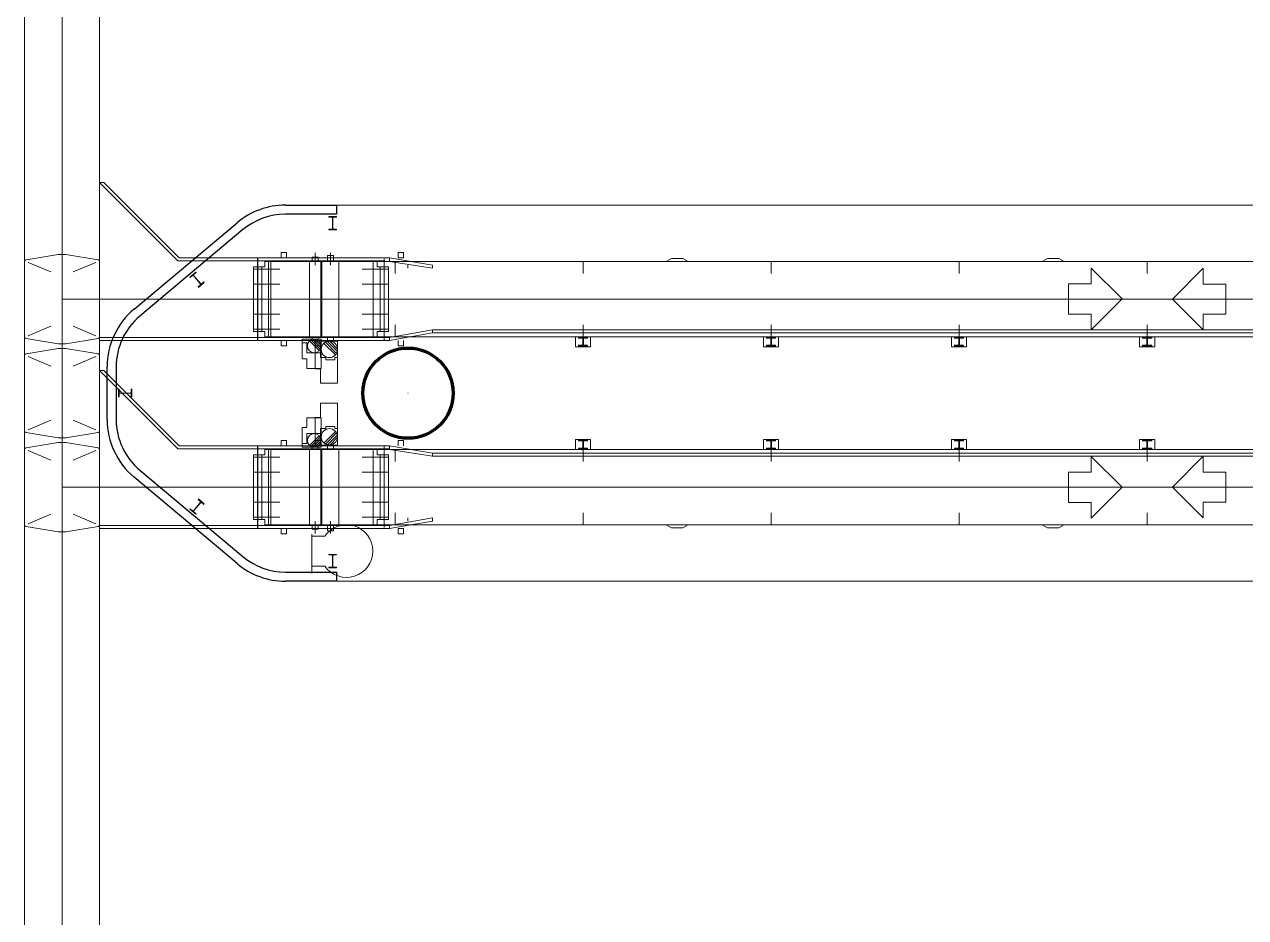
# Model space of a CAD drawing. Header units: metres. Extents: x 1807 to 3745, y 842 to 1968.
# Drawn here: x 3444.9 to 3461.14, y 1505.03 to 1516.9 of the extents above; entities that cross this region are included whole.
import ezdxf

# ---------------------------------------------------------------- set-up
doc = ezdxf.new("R2010")
doc.units = ezdxf.units.M
doc.header["$MEASUREMENT"] = 0
doc.layers.add('Level 1', color=7, linetype='Continuous', lineweight=0)

msp = doc.modelspace()

# ---------------------------------------------------------------- linework, layer by layer
at = {"layer": 'Level 1', "color": 7, "linetype": 'Continuous', "lineweight": 0}
for p, q in [((3444.9, 1578.518), (3444.9, 1447.459)), ((3445.9, 1578.518), (3445.9, 1447.459)), ((3446.94, 1513.76), (3445.9, 1514.8)), ((3445.957, 1514.8), (3445.9, 1514.8)), ((3446.957, 1513.8), (3445.957, 1514.8)), ((3473.73, 1514.5), (3448.37, 1514.5)), ((3447.727, 1514.266), (3446.357, 1513.116)), ((3444.9, 1512.751), (3444.9, 1513.749)), ((3445.35, 1513.845), (3444.921, 1513.773)), ((3444.95, 1513.738), (3445.25, 1513.611)), ((3445.45, 1513.845), (3445.35, 1513.845)), ((3445.399, 1513.874), (3445.401, 1513.876)), ((3445.401, 1513.874), (3445.399, 1513.876)), ((3445.45, 1513.845), (3445.879, 1513.773)), ((3445.85, 1513.738), (3445.55, 1513.611)), ((3445.9, 1512.751), (3445.9, 1513.749)), ((3445.9, 1512.751), (3445.9, 1513.749)), ((3447.28, 1513.76), (3446.94, 1513.76)), ((3447.28, 1513.8), (3446.957, 1513.8)), ((3448, 1513.8), (3447.28, 1513.8)), ((3448, 1513.76), (3447.28, 1513.76)), ((3448, 1513.8), (3449.754, 1513.8)), ((3448, 1512.7), (3448, 1513.8)), ((3448, 1513.76), (3449.69, 1513.76)), ((3448.097, 1513.75), (3448.147, 1513.75)), ((3448.097, 1513.68), (3448.097, 1513.75)), ((3473.953, 1513.75), (3448.147, 1513.75)), ((3448.315, 1513.8), (3448.315, 1513.87)), ((3448.315, 1513.87), (3448.385, 1513.87)), ((3448.385, 1513.8), (3448.385, 1513.87)), ((3448.689, 1513.76), (3448.839, 1513.76)), ((3448.724, 1513.81), (3448.804, 1513.81)), ((3448.724, 1513.81), (3448.724, 1513.76)), ((3448.804, 1513.81), (3448.804, 1513.76)), ((3448.868, 1513.76), (3449.068, 1513.76)), ((3448.928, 1513.83), (3448.928, 1513.76)), ((3448.928, 1513.83), (3449.008, 1513.83)), ((3449.008, 1513.83), (3449.008, 1513.76)), ((3449.589, 1513.75), (3449.539, 1513.75)), ((3449.589, 1513.68), (3449.589, 1513.75)), ((3449.754, 1513.8), (3450.328, 1513.7)), ((3449.754, 1513.8), (3449.754, 1513.75)), ((3450.328, 1513.66), (3449.754, 1513.75)), ((3449.828, 1513.75), (3449.828, 1513.59)), ((3449.868, 1513.8), (3449.868, 1513.87)), ((3449.868, 1513.87), (3449.938, 1513.87)), ((3449.868, 1513.8), (3449.938, 1513.8)), ((3449.938, 1513.8), (3449.938, 1513.87)), ((3452.328, 1513.75), (3452.328, 1513.59)), ((3453.434, 1513.75), (3453.503, 1513.79)), ((3453.653, 1513.79), (3453.503, 1513.79)), ((3453.653, 1513.79), (3453.723, 1513.75)), ((3454.828, 1513.75), (3454.828, 1513.59)), ((3457.328, 1513.75), (3457.328, 1513.59)), ((3458.434, 1513.75), (3458.503, 1513.79)), ((3458.653, 1513.79), (3458.503, 1513.79)), ((3458.653, 1513.79), (3458.723, 1513.75)), ((3459.828, 1513.75), (3459.828, 1513.59)), ((3447.947, 1513.68), (3447.947, 1512.82)), ((3447.947, 1513.68), (3448.097, 1513.68)), ((3447.947, 1513.65), (3448.297, 1513.65)), ((3449.739, 1513.65), (3449.389, 1513.65)), ((3449.739, 1513.68), (3449.589, 1513.68)), ((3449.739, 1512.82), (3449.739, 1513.68)), ((3449.998, 1513.7), (3449.998, 1513.66)), ((3450.328, 1513.7), (3450.328, 1513.66)), ((3459.084, 1513.662), (3459.494, 1513.252)), ((3459.084, 1513.452), (3459.084, 1513.662)), ((3447.947, 1513.45), (3448.297, 1513.45)), ((3449.739, 1513.45), (3449.389, 1513.45)), ((3458.784, 1513.052), (3458.784, 1513.452)), ((3458.784, 1513.452), (3459.084, 1513.452)), ((3445.399, 1513.251), (3445.401, 1513.249)), ((3445.399, 1513.249), (3445.401, 1513.251)), ((3445.399, 1513.249), (3445.401, 1513.251)), ((3445.401, 1513.249), (3445.399, 1513.251)), ((3447.279, 1513.251), (3447.281, 1513.249)), ((3447.279, 1513.249), (3447.281, 1513.251)), ((3447.947, 1513.25), (3448.297, 1513.25)), ((3449.739, 1513.25), (3449.389, 1513.25)), ((3459.084, 1512.842), (3459.494, 1513.252)), ((3447.947, 1513.05), (3448.297, 1513.05)), ((3449.739, 1513.05), (3449.389, 1513.05)), ((3458.784, 1513.052), (3459.084, 1513.052)), ((3459.084, 1512.842), (3459.084, 1513.052)), ((3444.95, 1512.762), (3445.25, 1512.889)), ((3445.85, 1512.762), (3445.55, 1512.889)), ((3447.947, 1512.85), (3448.297, 1512.85)), ((3447.947, 1512.82), (3448.097, 1512.82)), ((3448.097, 1512.82), (3448.097, 1512.75)), ((3448.097, 1512.75), (3448.147, 1512.75)), ((3473.953, 1512.75), (3448.147, 1512.75)), ((3449.739, 1512.85), (3449.389, 1512.85)), ((3449.589, 1512.75), (3449.539, 1512.75)), ((3449.739, 1512.82), (3449.589, 1512.82)), ((3449.589, 1512.82), (3449.589, 1512.75)), ((3449.754, 1512.74), (3450.328, 1512.84)), ((3450.328, 1512.8), (3449.754, 1512.7)), ((3449.828, 1512.91), (3449.828, 1512.75)), ((3469.918, 1512.84), (3450.328, 1512.84)), ((3450.328, 1512.84), (3450.328, 1512.8)), ((3469.328, 1512.8), (3450.328, 1512.8)), ((3452.228, 1512.616), (3452.228, 1512.75)), ((3452.228, 1512.75), (3452.428, 1512.75)), ((3452.288, 1512.75), (3452.288, 1512.74)), ((3452.328, 1512.91), (3452.328, 1512.75)), ((3452.368, 1512.75), (3452.368, 1512.74)), ((3452.428, 1512.616), (3452.428, 1512.75)), ((3454.728, 1512.616), (3454.728, 1512.75)), ((3454.728, 1512.75), (3454.928, 1512.75)), ((3454.788, 1512.75), (3454.788, 1512.74)), ((3454.828, 1512.91), (3454.828, 1512.75)), ((3454.868, 1512.75), (3454.868, 1512.74)), ((3454.928, 1512.616), (3454.928, 1512.75)), ((3457.228, 1512.616), (3457.228, 1512.75)), ((3457.228, 1512.75), (3457.428, 1512.75)), ((3457.288, 1512.75), (3457.288, 1512.74)), ((3457.328, 1512.91), (3457.328, 1512.75)), ((3457.368, 1512.75), (3457.368, 1512.74)), ((3457.428, 1512.616), (3457.428, 1512.75)), ((3459.728, 1512.616), (3459.728, 1512.75)), ((3459.728, 1512.75), (3459.928, 1512.75)), ((3459.788, 1512.75), (3459.788, 1512.74)), ((3459.828, 1512.91), (3459.828, 1512.75)), ((3459.868, 1512.75), (3459.868, 1512.74)), ((3459.928, 1512.616), (3459.928, 1512.75)), ((3445.35, 1512.655), (3444.921, 1512.727)), ((3445.35, 1512.595), (3444.921, 1512.523)), ((3445.45, 1512.655), (3445.35, 1512.655)), ((3445.45, 1512.595), (3445.35, 1512.595)), ((3445.399, 1512.624), (3445.401, 1512.626)), ((3445.401, 1512.624), (3445.399, 1512.626)), ((3445.45, 1512.655), (3445.879, 1512.727)), ((3445.45, 1512.595), (3445.879, 1512.523)), ((3447.28, 1512.74), (3445.9, 1512.74)), ((3447.28, 1512.7), (3445.9, 1512.7)), ((3448, 1512.74), (3447.28, 1512.74)), ((3448, 1512.7), (3447.28, 1512.7)), ((3448, 1512.74), (3449.754, 1512.74)), ((3448, 1512.7), (3449.754, 1512.7)), ((3448.315, 1512.7), (3448.315, 1512.63)), ((3448.315, 1512.63), (3448.385, 1512.63)), ((3448.385, 1512.7), (3448.385, 1512.63)), ((3448.844, 1512.72), (3448.594, 1512.72)), ((3448.594, 1512.72), (3448.594, 1512.67)), ((3448.654, 1512.67), (3448.594, 1512.67)), ((3448.654, 1512.67), (3448.654, 1512.538)), ((3448.689, 1512.74), (3448.839, 1512.74)), ((3448.821, 1512.568), (3448.692, 1512.697)), ((3448.833, 1512.585), (3448.709, 1512.709)), ((3448.724, 1512.74), (3448.724, 1512.72)), ((3448.841, 1512.607), (3448.73, 1512.717)), ((3448.844, 1512.633), (3448.757, 1512.72)), ((3449.064, 1512.69), (3448.764, 1512.69)), ((3448.764, 1512.69), (3448.764, 1512.63)), ((3448.836, 1512.63), (3448.764, 1512.63)), ((3448.804, 1512.74), (3448.804, 1512.72)), ((3448.836, 1512.63), (3448.836, 1512.472)), ((3448.844, 1512.72), (3448.844, 1512.538)), ((3448.868, 1512.74), (3449.068, 1512.74)), ((3449.037, 1512.508), (3448.882, 1512.662)), ((3449.051, 1512.529), (3448.903, 1512.677)), ((3448.928, 1512.74), (3448.928, 1512.69)), ((3449.061, 1512.554), (3448.928, 1512.687)), ((3449.064, 1512.587), (3448.961, 1512.69)), ((3449.008, 1512.74), (3449.008, 1512.69)), ((3449.064, 1512.69), (3449.064, 1512.472)), ((3449.754, 1512.74), (3449.754, 1512.7)), ((3449.868, 1512.7), (3449.868, 1512.63)), ((3449.868, 1512.63), (3449.938, 1512.63)), ((3449.938, 1512.7), (3449.938, 1512.63)), ((3452.228, 1512.616), (3452.428, 1512.616)), ((3452.268, 1512.74), (3452.388, 1512.74)), ((3452.268, 1512.74), (3452.268, 1512.73)), ((3452.268, 1512.73), (3452.323, 1512.73)), ((3452.268, 1512.636), (3452.268, 1512.626)), ((3452.268, 1512.636), (3452.323, 1512.636)), ((3452.268, 1512.626), (3452.388, 1512.626)), ((3452.323, 1512.73), (3452.323, 1512.636)), ((3452.333, 1512.73), (3452.388, 1512.73)), ((3452.333, 1512.73), (3452.333, 1512.636)), ((3452.333, 1512.636), (3452.388, 1512.636)), ((3452.388, 1512.74), (3452.388, 1512.73)), ((3452.388, 1512.636), (3452.388, 1512.626)), ((3454.728, 1512.616), (3454.928, 1512.616)), ((3454.768, 1512.74), (3454.888, 1512.74)), ((3454.768, 1512.74), (3454.768, 1512.73)), ((3454.768, 1512.73), (3454.823, 1512.73)), ((3454.768, 1512.636), (3454.768, 1512.626)), ((3454.768, 1512.636), (3454.823, 1512.636)), ((3454.768, 1512.626), (3454.888, 1512.626)), ((3454.823, 1512.73), (3454.823, 1512.636)), ((3454.833, 1512.73), (3454.888, 1512.73)), ((3454.833, 1512.73), (3454.833, 1512.636)), ((3454.833, 1512.636), (3454.888, 1512.636)), ((3454.888, 1512.74), (3454.888, 1512.73)), ((3454.888, 1512.636), (3454.888, 1512.626)), ((3457.228, 1512.616), (3457.428, 1512.616)), ((3457.268, 1512.74), (3457.388, 1512.74)), ((3457.268, 1512.74), (3457.268, 1512.73)), ((3457.268, 1512.73), (3457.323, 1512.73)), ((3457.268, 1512.636), (3457.268, 1512.626)), ((3457.268, 1512.636), (3457.323, 1512.636)), ((3457.268, 1512.626), (3457.388, 1512.626)), ((3457.323, 1512.73), (3457.323, 1512.636)), ((3457.333, 1512.73), (3457.388, 1512.73)), ((3457.333, 1512.73), (3457.333, 1512.636)), ((3457.333, 1512.636), (3457.388, 1512.636)), ((3457.388, 1512.74), (3457.388, 1512.73)), ((3457.388, 1512.636), (3457.388, 1512.626)), ((3459.728, 1512.616), (3459.928, 1512.616)), ((3459.768, 1512.74), (3459.888, 1512.74)), ((3459.768, 1512.74), (3459.768, 1512.73)), ((3459.768, 1512.73), (3459.823, 1512.73)), ((3459.768, 1512.636), (3459.768, 1512.626)), ((3459.768, 1512.636), (3459.823, 1512.636)), ((3459.768, 1512.626), (3459.888, 1512.626)), ((3459.823, 1512.73), (3459.823, 1512.636)), ((3459.833, 1512.73), (3459.888, 1512.73)), ((3459.833, 1512.73), (3459.833, 1512.636)), ((3459.833, 1512.636), (3459.888, 1512.636)), ((3459.888, 1512.74), (3459.888, 1512.73)), ((3459.888, 1512.636), (3459.888, 1512.626)), ((3444.9, 1511.501), (3444.9, 1512.499)), ((3444.95, 1512.488), (3445.25, 1512.361)), ((3445.85, 1512.488), (3445.55, 1512.361)), ((3445.9, 1511.501), (3445.9, 1512.499)), ((3445.9, 1511.501), (3445.9, 1512.499)), ((3448.844, 1512.538), (3448.654, 1512.538)), ((3448.908, 1512.472), (3448.836, 1512.472)), ((3448.908, 1512.472), (3448.908, 1512.442)), ((3449.028, 1512.442), (3448.908, 1512.442)), ((3449.064, 1512.472), (3449.028, 1512.472)), ((3449.028, 1512.472), (3449.028, 1512.442)), ((3446.94, 1511.26), (3445.9, 1512.3)), ((3445.957, 1512.3), (3445.9, 1512.3)), ((3446.957, 1511.3), (3445.957, 1512.3)), ((3446, 1512.35), (3446, 1511.65)), ((3445.399, 1511.999), (3445.401, 1512.001)), ((3445.401, 1511.999), (3445.399, 1512.001)), ((3449.999, 1512.001), (3450.001, 1511.999)), ((3449.999, 1511.999), (3450.001, 1512.001)), ((3444.95, 1511.512), (3445.25, 1511.639)), ((3445.85, 1511.512), (3445.55, 1511.639)), ((3445.35, 1511.405), (3444.921, 1511.477)), ((3445.45, 1511.405), (3445.879, 1511.477)), ((3448.844, 1511.462), (3448.654, 1511.462)), ((3448.654, 1511.33), (3448.654, 1511.462)), ((3448.836, 1511.37), (3448.836, 1511.528)), ((3448.908, 1511.528), (3448.836, 1511.528)), ((3448.844, 1511.28), (3448.844, 1511.462)), ((3449.037, 1511.492), (3448.882, 1511.337)), ((3449.051, 1511.471), (3448.903, 1511.323)), ((3449.028, 1511.558), (3448.908, 1511.558)), ((3448.908, 1511.528), (3448.908, 1511.558)), ((3449.028, 1511.528), (3449.028, 1511.558)), ((3449.064, 1511.528), (3449.028, 1511.528)), ((3449.064, 1511.31), (3449.064, 1511.528)), ((3445.35, 1511.345), (3444.921, 1511.273)), ((3445.45, 1511.405), (3445.35, 1511.405)), ((3445.45, 1511.345), (3445.35, 1511.345)), ((3445.399, 1511.374), (3445.401, 1511.376)), ((3445.401, 1511.374), (3445.399, 1511.376)), ((3445.45, 1511.345), (3445.879, 1511.273)), ((3447.28, 1511.3), (3446.957, 1511.3)), ((3448, 1511.3), (3447.28, 1511.3)), ((3448, 1511.3), (3449.754, 1511.3)), ((3448, 1510.2), (3448, 1511.3)), ((3448.315, 1511.3), (3448.315, 1511.37)), ((3448.315, 1511.37), (3448.385, 1511.37)), ((3448.385, 1511.3), (3448.385, 1511.37)), ((3448.654, 1511.33), (3448.594, 1511.33)), ((3448.594, 1511.28), (3448.594, 1511.33)), ((3448.821, 1511.432), (3448.692, 1511.303)), ((3448.833, 1511.414), (3448.709, 1511.291)), ((3448.841, 1511.393), (3448.73, 1511.283)), ((3448.844, 1511.366), (3448.757, 1511.28)), ((3448.836, 1511.37), (3448.764, 1511.37)), ((3448.764, 1511.31), (3448.764, 1511.37)), ((3449.064, 1511.31), (3448.764, 1511.31)), ((3449.061, 1511.446), (3448.928, 1511.313)), ((3448.928, 1511.26), (3448.928, 1511.31)), ((3449.064, 1511.413), (3448.961, 1511.31)), ((3449.008, 1511.26), (3449.008, 1511.31)), ((3449.754, 1511.3), (3450.328, 1511.2)), ((3449.754, 1511.3), (3449.754, 1511.25)), ((3449.868, 1511.3), (3449.868, 1511.37)), ((3449.868, 1511.37), (3449.938, 1511.37)), ((3449.938, 1511.3), (3449.938, 1511.37)), ((3452.228, 1511.384), (3452.228, 1511.25)), ((3452.228, 1511.384), (3452.428, 1511.384)), ((3452.268, 1511.374), (3452.388, 1511.374)), ((3452.268, 1511.364), (3452.268, 1511.374)), ((3452.268, 1511.364), (3452.323, 1511.364)), ((3452.323, 1511.27), (3452.323, 1511.364)), ((3452.333, 1511.364), (3452.388, 1511.364)), ((3452.333, 1511.27), (3452.333, 1511.364)), ((3452.388, 1511.364), (3452.388, 1511.374)), ((3452.428, 1511.384), (3452.428, 1511.25)), ((3454.728, 1511.384), (3454.728, 1511.25)), ((3454.728, 1511.384), (3454.928, 1511.384)), ((3454.768, 1511.374), (3454.888, 1511.374)), ((3454.768, 1511.364), (3454.768, 1511.374)), ((3454.768, 1511.364), (3454.823, 1511.364)), ((3454.823, 1511.27), (3454.823, 1511.364)), ((3454.833, 1511.364), (3454.888, 1511.364)), ((3454.833, 1511.27), (3454.833, 1511.364)), ((3454.888, 1511.364), (3454.888, 1511.374)), ((3454.928, 1511.384), (3454.928, 1511.25)), ((3457.228, 1511.384), (3457.228, 1511.25)), ((3457.228, 1511.384), (3457.428, 1511.384)), ((3457.268, 1511.374), (3457.388, 1511.374)), ((3457.268, 1511.364), (3457.268, 1511.374)), ((3457.268, 1511.364), (3457.323, 1511.364)), ((3457.323, 1511.27), (3457.323, 1511.364)), ((3457.333, 1511.364), (3457.388, 1511.364)), ((3457.333, 1511.27), (3457.333, 1511.364)), ((3457.388, 1511.364), (3457.388, 1511.374)), ((3457.428, 1511.384), (3457.428, 1511.25)), ((3459.728, 1511.384), (3459.728, 1511.25)), ((3459.728, 1511.384), (3459.928, 1511.384)), ((3459.768, 1511.374), (3459.888, 1511.374)), ((3459.768, 1511.364), (3459.768, 1511.374)), ((3459.768, 1511.364), (3459.823, 1511.364)), ((3459.823, 1511.27), (3459.823, 1511.364)), ((3459.833, 1511.364), (3459.888, 1511.364)), ((3459.833, 1511.27), (3459.833, 1511.364)), ((3459.888, 1511.364), (3459.888, 1511.374)), ((3459.928, 1511.384), (3459.928, 1511.25)), ((3444.9, 1510.251), (3444.9, 1511.249)), ((3444.95, 1511.238), (3445.25, 1511.111)), ((3445.85, 1511.238), (3445.55, 1511.111)), ((3445.9, 1510.251), (3445.9, 1511.249)), ((3445.9, 1510.251), (3445.9, 1511.249)), ((3447.28, 1511.26), (3446.94, 1511.26)), ((3448, 1511.26), (3447.28, 1511.26)), ((3447.947, 1510.32), (3447.947, 1511.18)), ((3447.947, 1511.18), (3448.097, 1511.18)), ((3447.947, 1511.15), (3448.297, 1511.15)), ((3448, 1511.26), (3449.754, 1511.26)), ((3448.097, 1511.25), (3448.147, 1511.25)), ((3448.097, 1511.18), (3448.097, 1511.25)), ((3448.147, 1511.25), (3449.562, 1511.25)), ((3448.844, 1511.28), (3448.594, 1511.28)), ((3448.689, 1511.26), (3448.839, 1511.26)), ((3448.724, 1511.26), (3448.724, 1511.28)), ((3448.804, 1511.26), (3448.804, 1511.28)), ((3448.868, 1511.26), (3449.068, 1511.26)), ((3449.739, 1511.15), (3449.389, 1511.15)), ((3449.589, 1511.25), (3449.539, 1511.25)), ((3473.953, 1511.25), (3449.589, 1511.25)), ((3449.589, 1511.18), (3449.589, 1511.25)), ((3449.739, 1511.18), (3449.589, 1511.18)), ((3449.739, 1511.18), (3449.739, 1510.32)), ((3450.328, 1511.16), (3449.754, 1511.25)), ((3449.828, 1511.09), (3449.828, 1511.25)), ((3469.328, 1511.2), (3450.328, 1511.2)), ((3450.328, 1511.2), (3450.328, 1511.16)), ((3469.918, 1511.16), (3450.328, 1511.16)), ((3452.228, 1511.25), (3452.428, 1511.25)), ((3452.268, 1511.27), (3452.323, 1511.27)), ((3452.268, 1511.26), (3452.268, 1511.27)), ((3452.268, 1511.26), (3452.388, 1511.26)), ((3452.288, 1511.25), (3452.288, 1511.26)), ((3452.328, 1511.09), (3452.328, 1511.25)), ((3452.333, 1511.27), (3452.388, 1511.27)), ((3452.368, 1511.25), (3452.368, 1511.26)), ((3452.388, 1511.26), (3452.388, 1511.27)), ((3454.728, 1511.25), (3454.928, 1511.25)), ((3454.768, 1511.27), (3454.823, 1511.27)), ((3454.768, 1511.26), (3454.768, 1511.27)), ((3454.768, 1511.26), (3454.888, 1511.26)), ((3454.788, 1511.25), (3454.788, 1511.26)), ((3454.828, 1511.09), (3454.828, 1511.25)), ((3454.833, 1511.27), (3454.888, 1511.27)), ((3454.868, 1511.25), (3454.868, 1511.26)), ((3454.888, 1511.26), (3454.888, 1511.27)), ((3457.228, 1511.25), (3457.428, 1511.25)), ((3457.268, 1511.27), (3457.323, 1511.27)), ((3457.268, 1511.26), (3457.268, 1511.27)), ((3457.268, 1511.26), (3457.388, 1511.26)), ((3457.288, 1511.25), (3457.288, 1511.26)), ((3457.328, 1511.09), (3457.328, 1511.25)), ((3457.333, 1511.27), (3457.388, 1511.27)), ((3457.368, 1511.25), (3457.368, 1511.26)), ((3457.388, 1511.26), (3457.388, 1511.27)), ((3459.084, 1511.158), (3459.494, 1510.748)), ((3459.084, 1511.158), (3459.084, 1510.948)), ((3459.728, 1511.25), (3459.928, 1511.25)), ((3459.768, 1511.27), (3459.823, 1511.27)), ((3459.768, 1511.26), (3459.768, 1511.27)), ((3459.768, 1511.26), (3459.888, 1511.26)), ((3459.788, 1511.25), (3459.788, 1511.26)), ((3459.828, 1511.09), (3459.828, 1511.25)), ((3459.833, 1511.27), (3459.888, 1511.27)), ((3459.868, 1511.25), (3459.868, 1511.26)), ((3459.888, 1511.26), (3459.888, 1511.27)), ((3446.357, 1510.884), (3447.727, 1509.734)), ((3447.947, 1510.95), (3448.297, 1510.95)), ((3449.739, 1510.95), (3449.389, 1510.95)), ((3458.784, 1510.948), (3458.784, 1510.548)), ((3458.784, 1510.948), (3459.084, 1510.948)), ((3445.399, 1510.751), (3445.401, 1510.749)), ((3445.399, 1510.749), (3445.401, 1510.751)), ((3445.399, 1510.749), (3445.401, 1510.751)), ((3445.401, 1510.749), (3445.399, 1510.751)), ((3447.279, 1510.751), (3447.281, 1510.749)), ((3447.279, 1510.749), (3447.281, 1510.751)), ((3447.947, 1510.75), (3448.297, 1510.75)), ((3449.739, 1510.75), (3449.389, 1510.75)), ((3459.084, 1510.338), (3459.494, 1510.748)), ((3447.947, 1510.55), (3448.297, 1510.55)), ((3449.739, 1510.55), (3449.389, 1510.55)), ((3458.784, 1510.548), (3459.084, 1510.548)), ((3459.084, 1510.548), (3459.084, 1510.338)), ((3444.95, 1510.262), (3445.25, 1510.389)), ((3445.85, 1510.262), (3445.55, 1510.389)), ((3447.947, 1510.35), (3448.297, 1510.35)), ((3447.947, 1510.32), (3448.097, 1510.32)), ((3448.097, 1510.32), (3448.097, 1510.25)), ((3449.739, 1510.35), (3449.389, 1510.35)), ((3449.739, 1510.32), (3449.589, 1510.32)), ((3449.589, 1510.32), (3449.589, 1510.25)), ((3449.754, 1510.24), (3450.328, 1510.34)), ((3449.828, 1510.25), (3449.828, 1510.41)), ((3449.998, 1510.3), (3449.998, 1510.34)), ((3450.328, 1510.34), (3450.328, 1510.3)), ((3452.328, 1510.25), (3452.328, 1510.41)), ((3454.828, 1510.25), (3454.828, 1510.41)), ((3457.328, 1510.25), (3457.328, 1510.41)), ((3459.828, 1510.25), (3459.828, 1510.41)), ((3445.35, 1510.155), (3444.921, 1510.226)), ((3445.45, 1510.155), (3445.35, 1510.155)), ((3445.45, 1510.155), (3445.879, 1510.226)), ((3447.28, 1510.24), (3445.9, 1510.24)), ((3447.28, 1510.2), (3445.9, 1510.2)), ((3448, 1510.24), (3447.28, 1510.24)), ((3448, 1510.2), (3447.28, 1510.2)), ((3448, 1510.24), (3449.754, 1510.24)), ((3448, 1510.2), (3449.754, 1510.2)), ((3448.097, 1510.25), (3448.147, 1510.25)), ((3473.953, 1510.25), (3448.147, 1510.25)), ((3448.17, 1510.25), (3449.562, 1510.25)), ((3448.315, 1510.2), (3448.315, 1510.13)), ((3448.385, 1510.2), (3448.385, 1510.13)), ((3448.689, 1510.24), (3448.839, 1510.24)), ((3448.724, 1510.19), (3448.724, 1510.24)), ((3448.724, 1510.19), (3448.804, 1510.19)), ((3448.804, 1510.19), (3448.804, 1510.24)), ((3448.868, 1510.24), (3449.068, 1510.24)), ((3448.928, 1510.17), (3448.928, 1510.24)), ((3448.928, 1510.17), (3449.008, 1510.17)), ((3449.008, 1510.17), (3449.008, 1510.24)), ((3449.589, 1510.25), (3449.539, 1510.25)), ((3450.328, 1510.3), (3449.754, 1510.2)), ((3449.754, 1510.24), (3449.754, 1510.2)), ((3449.868, 1510.2), (3449.938, 1510.2)), ((3449.868, 1510.2), (3449.868, 1510.13)), ((3449.938, 1510.2), (3449.938, 1510.13)), ((3453.434, 1510.25), (3453.503, 1510.21)), ((3453.653, 1510.21), (3453.503, 1510.21)), ((3453.653, 1510.21), (3453.723, 1510.25)), ((3458.434, 1510.25), (3458.503, 1510.21)), ((3458.653, 1510.21), (3458.503, 1510.21)), ((3458.653, 1510.21), (3458.723, 1510.25)), ((3448.315, 1510.13), (3448.385, 1510.13)), ((3449.868, 1510.13), (3449.938, 1510.13)), ((3448.37, 1509.5), (3473.73, 1509.5))]:
    msp.add_line(p, q, dxfattribs=at)
at = {"layer": 'Level 1', "color": 7, "linetype": 'Continuous', "lineweight": 0, "ltscale": 4}
for p, q in [((3445.4, 1578.518), (3445.4, 1447.459)), ((3448.002, 1513.8), (3448.002, 1512.715)), ((3448.147, 1513.75), (3448.147, 1512.75)), ((3448.178, 1513.75), (3448.178, 1512.75)), ((3448.689, 1513.75), (3448.689, 1512.75)), ((3448.764, 1513.7), (3448.764, 1513.864)), ((3448.839, 1513.75), (3448.839, 1512.75)), ((3448.855, 1513.75), (3448.855, 1512.75)), ((3448.968, 1513.7), (3448.968, 1513.864)), ((3449.081, 1513.75), (3449.081, 1512.75)), ((3449.539, 1512.75), (3449.539, 1513.75)), ((3449.684, 1512.7), (3449.684, 1513.785)), ((3448.057, 1513.68), (3448.057, 1512.82)), ((3449.629, 1512.82), (3449.629, 1513.68)), ((3460.573, 1513.66), (3460.163, 1513.25)), ((3460.573, 1513.45), (3460.573, 1513.66)), ((3460.873, 1513.45), (3460.573, 1513.45)), ((3460.873, 1513.05), (3460.873, 1513.45)), ((3445.4, 1513.25), (3447.28, 1513.25)), ((3447.28, 1513.25), (3474.82, 1513.25)), ((3460.573, 1512.84), (3460.163, 1513.25)), ((3460.573, 1512.84), (3460.573, 1513.05)), ((3460.873, 1513.05), (3460.573, 1513.05)), ((3448.594, 1512.67), (3448.594, 1512.458)), ((3448.764, 1512.63), (3448.764, 1512.322)), ((3448.654, 1512.458), (3448.594, 1512.458)), ((3448.654, 1512.458), (3448.654, 1512.326)), ((3448.844, 1512.326), (3448.844, 1512.538)), ((3449.064, 1512.134), (3449.064, 1512.472)), ((3448.654, 1512.326), (3448.844, 1512.326)), ((3448.836, 1512.322), (3448.764, 1512.322)), ((3448.836, 1512.322), (3448.836, 1512.134)), ((3448.836, 1512.134), (3449.064, 1512.134)), ((3448.836, 1511.866), (3449.064, 1511.866)), ((3448.836, 1511.678), (3448.836, 1511.866)), ((3449.064, 1511.866), (3449.064, 1511.528)), ((3448.654, 1511.674), (3448.844, 1511.674)), ((3448.654, 1511.542), (3448.654, 1511.674)), ((3448.764, 1511.37), (3448.764, 1511.678)), ((3448.836, 1511.678), (3448.764, 1511.678)), ((3448.844, 1511.674), (3448.844, 1511.462)), ((3448.594, 1511.33), (3448.594, 1511.542)), ((3448.654, 1511.542), (3448.594, 1511.542)), ((3449.684, 1511.3), (3449.684, 1510.215)), ((3448.002, 1510.2), (3448.002, 1511.285)), ((3448.057, 1510.32), (3448.057, 1511.18)), ((3448.147, 1510.25), (3448.147, 1511.25)), ((3448.178, 1510.25), (3448.178, 1511.25)), ((3448.689, 1510.25), (3448.689, 1511.25)), ((3448.839, 1510.25), (3448.839, 1511.25)), ((3448.855, 1510.25), (3448.855, 1511.25)), ((3449.081, 1510.25), (3449.081, 1511.25)), ((3449.539, 1511.25), (3449.539, 1510.25)), ((3449.629, 1511.18), (3449.629, 1510.32)), ((3460.573, 1511.16), (3460.163, 1510.75)), ((3460.573, 1511.16), (3460.573, 1510.95)), ((3460.873, 1510.95), (3460.573, 1510.95)), ((3460.873, 1510.95), (3460.873, 1510.55)), ((3445.4, 1510.75), (3447.28, 1510.75)), ((3447.28, 1510.75), (3474.82, 1510.75)), ((3460.573, 1510.34), (3460.163, 1510.75)), ((3460.573, 1510.55), (3460.573, 1510.34)), ((3460.873, 1510.55), (3460.573, 1510.55)), ((3448.764, 1510.3), (3448.764, 1510.136)), ((3448.968, 1510.3), (3448.968, 1510.136))]:
    msp.add_line(p, q, dxfattribs=at)
at = {"layer": 'Level 1', "color": 7, "linetype": 'Continuous', "lineweight": 30}
for p, q in [((3448.37, 1514.5), (3449.05, 1514.5)), ((3449.05, 1514.38), (3448.37, 1514.38)), ((3449.05, 1514.5), (3449.05, 1514.38)), ((3446.357, 1513.116), (3447.727, 1514.266)), ((3447.804, 1514.174), (3446.434, 1513.024)), ((3446, 1511.65), (3446, 1512.35)), ((3446.12, 1512.35), (3446.12, 1511.65)), ((3446.434, 1510.976), (3447.804, 1509.826)), ((3447.727, 1509.734), (3446.357, 1510.884)), ((3448.37, 1509.62), (3449.05, 1509.62)), ((3449.05, 1509.62), (3449.05, 1509.5)), ((3449.05, 1509.5), (3448.37, 1509.5))]:
    msp.add_line(p, q, dxfattribs=at)
at = {"layer": 'Level 1', "color": 7, "linetype": 'Continuous', "lineweight": 13}
for p, q in [((3449.05, 1514.35), (3448.949, 1514.35)), ((3448.949, 1514.35), (3448.949, 1514.342)), ((3448.949, 1514.342), (3448.99, 1514.342)), ((3448.997, 1514.334), (3448.997, 1514.188)), ((3449.002, 1514.188), (3449.002, 1514.334)), ((3449.009, 1514.342), (3449.05, 1514.342)), ((3449.05, 1514.342), (3449.05, 1514.35)), ((3448.99, 1514.18), (3448.949, 1514.18)), ((3448.949, 1514.18), (3448.949, 1514.172)), ((3448.949, 1514.172), (3449.05, 1514.172)), ((3449.05, 1514.18), (3449.009, 1514.18)), ((3449.05, 1514.172), (3449.05, 1514.18)), ((3447.177, 1513.609), (3447.1, 1513.543)), ((3447.105, 1513.537), (3447.136, 1513.564)), ((3447.147, 1513.563), (3447.241, 1513.45)), ((3447.245, 1513.453), (3447.15, 1513.566)), ((3447.151, 1513.576), (3447.183, 1513.603)), ((3447.183, 1513.603), (3447.177, 1513.609)), ((3447.1, 1513.543), (3447.105, 1513.537)), ((3447.24, 1513.439), (3447.209, 1513.413)), ((3447.209, 1513.413), (3447.214, 1513.407)), ((3447.214, 1513.407), (3447.292, 1513.472)), ((3447.287, 1513.479), (3447.255, 1513.452)), ((3447.292, 1513.472), (3447.287, 1513.479)), ((3446.15, 1512.051), (3446.15, 1511.949)), ((3446.158, 1512.051), (3446.15, 1512.051)), ((3446.15, 1511.949), (3446.158, 1511.949)), ((3446.158, 1512.01), (3446.158, 1512.051)), ((3446.158, 1511.949), (3446.158, 1511.99)), ((3446.312, 1512.002), (3446.166, 1512.002)), ((3446.166, 1511.998), (3446.312, 1511.998)), ((3446.328, 1512.051), (3446.32, 1512.051)), ((3446.32, 1512.051), (3446.32, 1512.01)), ((3446.32, 1511.99), (3446.32, 1511.949)), ((3446.32, 1511.949), (3446.328, 1511.949)), ((3446.328, 1511.949), (3446.328, 1512.051)), ((3447.147, 1510.437), (3447.241, 1510.55)), ((3447.245, 1510.547), (3447.15, 1510.434)), ((3447.209, 1510.587), (3447.214, 1510.593)), ((3447.24, 1510.561), (3447.209, 1510.587)), ((3447.214, 1510.593), (3447.292, 1510.528)), ((3447.287, 1510.521), (3447.255, 1510.548)), ((3447.292, 1510.528), (3447.287, 1510.521)), ((3447.1, 1510.457), (3447.105, 1510.463)), ((3447.177, 1510.391), (3447.1, 1510.457)), ((3447.105, 1510.463), (3447.136, 1510.436)), ((3447.151, 1510.424), (3447.183, 1510.397)), ((3447.183, 1510.397), (3447.177, 1510.391)), ((3448.723, 1509.6), (3448.723, 1510.123)), ((3448.723, 1510.1), (3448.896, 1510.1)), ((3449.05, 1509.856), (3448.949, 1509.856)), ((3448.949, 1509.856), (3448.949, 1509.848)), ((3448.949, 1509.848), (3448.989, 1509.848)), ((3448.997, 1509.84), (3448.997, 1509.693)), ((3449.002, 1509.693), (3449.002, 1509.84)), ((3449.009, 1509.848), (3449.05, 1509.848)), ((3449.05, 1509.848), (3449.05, 1509.856)), ((3448.896, 1509.7), (3448.723, 1509.7)), ((3448.723, 1509.7), (3448.723, 1509.6)), ((3448.989, 1509.686), (3448.949, 1509.686)), ((3448.949, 1509.686), (3448.949, 1509.678)), ((3448.949, 1509.678), (3449.05, 1509.678)), ((3449.05, 1509.686), (3449.009, 1509.686)), ((3449.05, 1509.678), (3449.05, 1509.686))]:
    msp.add_line(p, q, dxfattribs=at)
at = {"layer": 'Level 1', "color": 7, "linetype": 'Continuous', "lineweight": 0}
for centre, radius in [((3448.753, 1512.629), 0.091), ((3448.955, 1512.581), 0.109), ((3448.753, 1511.371), 0.091), ((3448.955, 1511.419), 0.109)]:
    msp.add_circle(centre, radius, dxfattribs=at)
at = {"layer": 'Level 1', "color": 7, "linetype": 'Continuous', "lineweight": 70}
msp.add_circle((3450, 1512), 0.6, dxfattribs=at)
at = {"layer": 'Level 1', "color": 7, "linetype": 'Continuous', "lineweight": 0}
for centre, radius, start, end in [((3448.37, 1513.5), 1, 90, 130.0105), ((3444.925, 1513.749), 0.025, 99.4622, 180), ((3445.875, 1513.749), 0.025, 0, 80.5378), ((3447, 1512.35), 1, 130.0101, 180), ((3444.925, 1512.751), 0.025, 180, 260.5376), ((3445.875, 1512.751), 0.025, 279.4624, 0), ((3444.925, 1512.499), 0.025, 99.4622, 180), ((3445.875, 1512.499), 0.025, 0, 80.5378), ((3447, 1511.65), 1, 180, 229.9895), ((3444.925, 1511.501), 0.025, 180, 260.5376), ((3445.875, 1511.501), 0.025, 279.4624, 0), ((3444.925, 1511.249), 0.025, 99.4622, 180), ((3445.875, 1511.249), 0.025, 0, 80.5378), ((3444.925, 1510.251), 0.025, 180, 260.5376), ((3445.875, 1510.251), 0.025, 279.4624, 0), ((3448.37, 1510.5), 1, 229.9899, 270)]:
    msp.add_arc(centre, radius, start, end, dxfattribs=at)
at = {"layer": 'Level 1', "color": 7, "linetype": 'Continuous', "lineweight": 30}
for centre, radius, start, end in [((3448.37, 1513.5), 1, 90.0009, 130.0096), ((3448.37, 1513.5), 0.88, 90.0009, 130.0096), ((3447, 1512.35), 1, 130.0099, 180.0011), ((3447, 1512.35), 0.88, 130.0099, 180.0011), ((3447, 1511.65), 1, 180.0008, 229.9895), ((3447, 1511.65), 0.88, 180.0008, 229.9895), ((3448.37, 1510.5), 1, 229.9904, 269.9997), ((3448.37, 1510.5), 0.88, 229.9904, 269.9997)]:
    msp.add_arc(centre, radius, start, end, dxfattribs=at)
at = {"layer": 'Level 1', "color": 7, "linetype": 'Continuous', "lineweight": 13}
for centre, radius, start, end in [((3448.99, 1514.334), 0.0076, 0, 90), ((3449.009, 1514.334), 0.0076, 90, 180), ((3448.99, 1514.188), 0.0076, 270, 0), ((3449.009, 1514.188), 0.0076, 180, 270), ((3447.141, 1513.558), 0.0076, 40, 130), ((3447.156, 1513.571), 0.0076, 130, 220), ((3447.235, 1513.445), 0.0076, 310, 40), ((3447.25, 1513.458), 0.0076, 220, 310), ((3446.166, 1512.01), 0.0076, 180, 270), ((3446.166, 1511.99), 0.0076, 90, 180), ((3446.312, 1512.01), 0.0076, 270, 0), ((3446.312, 1511.99), 0.0076, 0, 90), ((3447.235, 1510.555), 0.0076, 320, 50), ((3447.25, 1510.542), 0.0076, 50, 140), ((3447.141, 1510.442), 0.0076, 230, 320), ((3447.156, 1510.429), 0.0076, 140, 230), ((3449.183, 1509.9), 0.35, 214.8503, 145.1497), ((3448.989, 1509.84), 0.0076, 0, 90), ((3449.009, 1509.84), 0.0076, 90, 180), ((3448.989, 1509.693), 0.0076, 270, 0), ((3449.009, 1509.693), 0.0076, 180, 270)]:
    msp.add_arc(centre, radius, start, end, dxfattribs=at)

doc.saveas('drawing.dxf')
